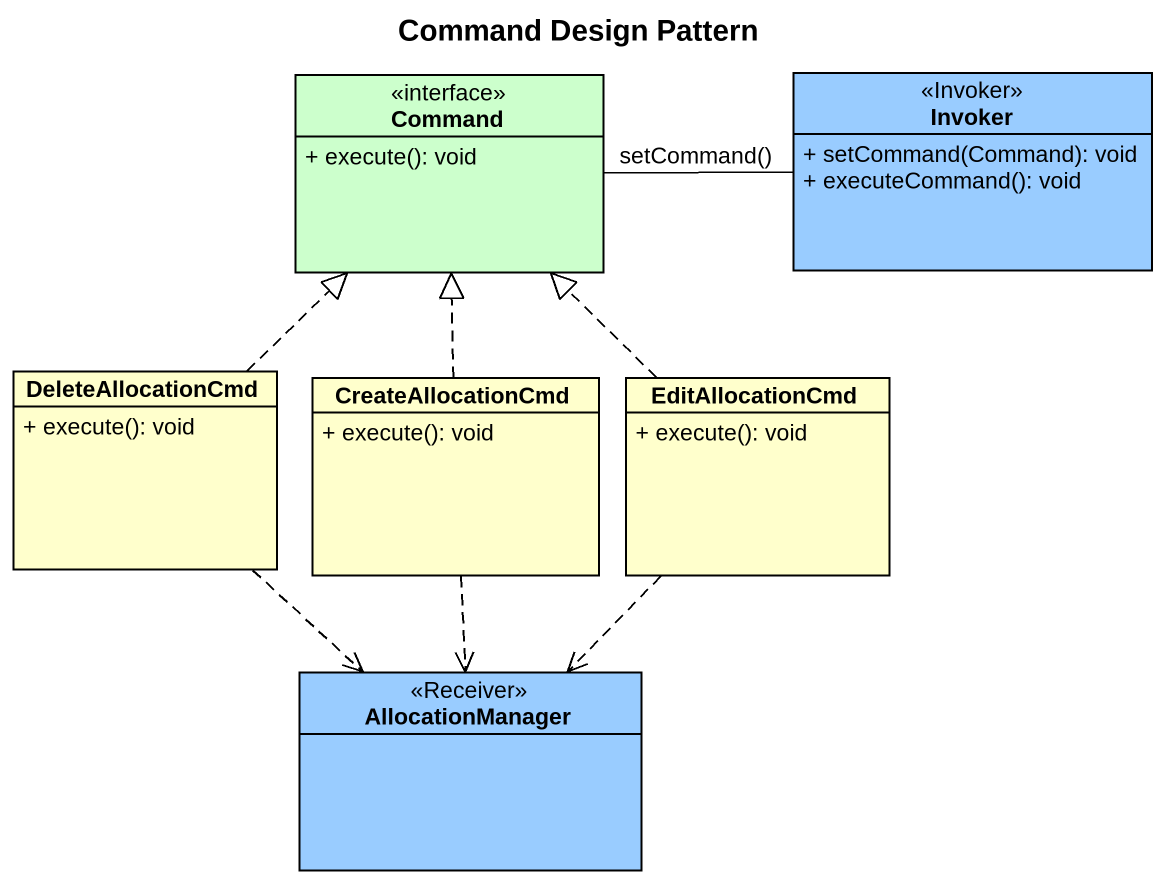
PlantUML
@startuml
title Command Design Pattern
hide circle
hide empty members
skinparam classAttributeIconSize 0
class Command <<interface>> #CCFFCC {
  + execute(): void
}
class Invoker <<Invoker>> #99CCFF {
  + setCommand(Command): void
  + executeCommand(): void
}
class DeleteAllocationCmd {
  + execute(): void
}
class CreateAllocationCmd {
  + execute(): void
}
class EditAllocationCmd {
  + execute(): void
}
class AllocationManager <<Receiver>> #99CCFF
Invoker -left- Command : setCommand()
DeleteAllocationCmd .up.|> Command
DeleteAllocationCmd ..> AllocationManager
CreateAllocationCmd .up.|> Command
CreateAllocationCmd ..> AllocationManager
EditAllocationCmd .up.|> Command
EditAllocationCmd ..> AllocationManager
@enduml
